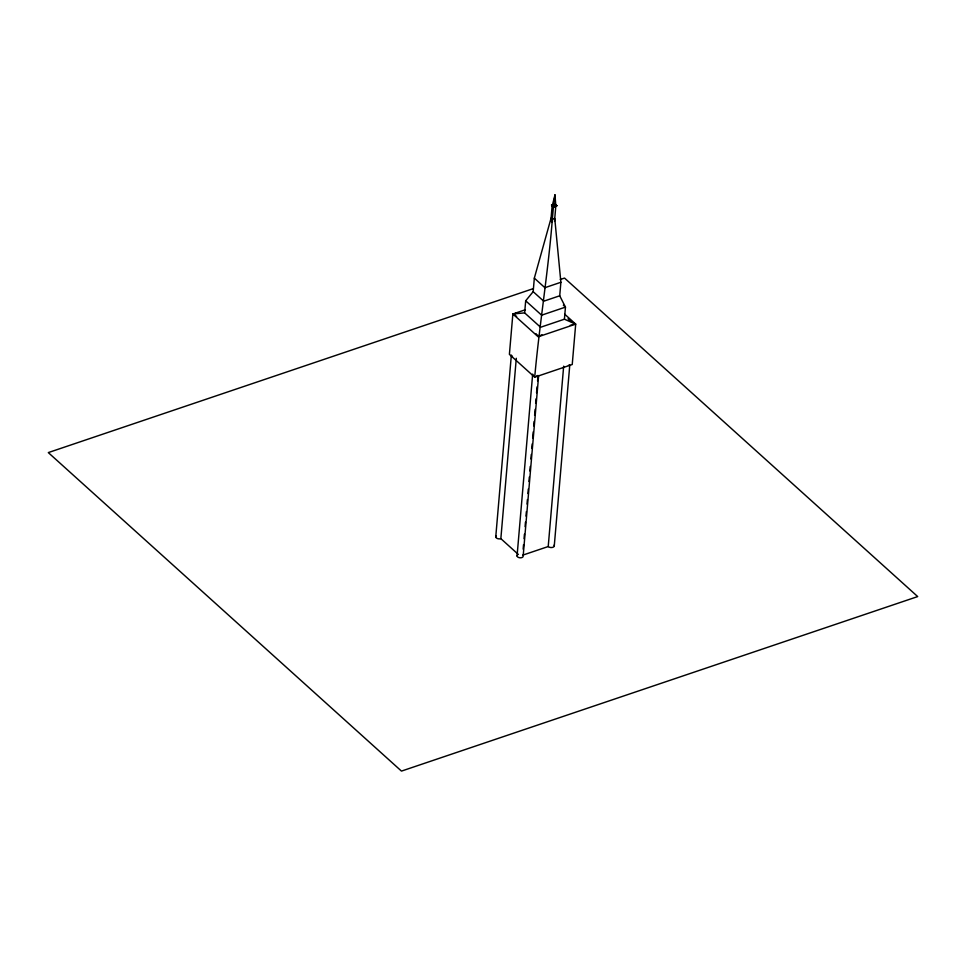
<?xml version="1.0" encoding="UTF-8"?>
<svg xmlns="http://www.w3.org/2000/svg" width="966" height="966" viewBox="0 0 966 966"><rect width="100%" height="100%" fill="white"/><g stroke="black" fill="none" stroke-linecap="round" stroke-linejoin="round"><path stroke-width="1.45" d="M554.858 198.984L554.991 194.903L552.407 205.178L553.542 206.193L555.788 205.432L554.991 194.903L553.542 206.193M495.751 536.951L511.352 355.077A3.272 1.884 4.9 0 0 511.521 355.56M518.392 554.484L500.847 538.654L516.303 358.277M525.371 309.748L512.861 313.986L538.171 336.808L575.7 324.117L564.422 319.203L540.586 327.257L524.647 312.887L525.685 300.8L533.172 291.66L534.331 278.148L551.079 218.135L552.347 219.27C548.145 272.219 539.439 324.455 534.705 377.199L572.234 364.508L575.7 324.117L564.687 314.192M517.064 555.993L532.664 374.108A3.067 1.763 4.9 0 0 532.821 374.579M550.825 221.081L552.19 205.154L553.458 206.301L552.093 222.228M523.149 549.171L523.536 544.667M524.055 538.654L524.441 534.138M525.081 526.627L525.468 522.111M525.987 516.098L526.373 511.594M527.013 504.071L527.4 499.567M527.919 493.554L528.305 489.05M528.945 481.527L529.332 477.023M529.851 471.01L530.237 466.493M530.877 458.983L531.264 454.467M531.783 448.453L532.169 443.949M532.689 437.936L533.196 431.923M533.715 425.909L534.101 421.405M534.621 415.392L535.128 409.379M535.647 403.365L536.033 398.849M536.553 392.836L537.072 386.835M537.579 380.821L537.965 376.305M538.617 375.702L523.161 556.078A3.067 1.763 4.9 0 1 519.551 557.744A3.067 1.763 4.9 0 1 517.353 555.112M553.313 207.352L556.742 205.589L553.313 207.352L551.465 205.021L553.409 206.917L555.8 206.108M554.496 221.419L555.861 205.492L553.458 206.301M564.422 319.203L565.46 307.116L559.725 295.789L560.884 282.277L554.75 218.461L552.347 219.27M522.63 555.184L548.217 546.539L563.673 366.15M554.291 545.645L569.759 365.269M533.147 288.677L48.3 452.595L401.47 771.097L917.7 596.577L564.53 278.075L560.244 279.512M560.884 282.277L544.896 287.687L534.331 278.148M559.725 295.789L543.737 301.199L533.172 291.66M524.647 312.887L512.861 313.986L509.396 354.377L534.705 377.199M554.846 203.886L556.742 205.589M554.798 204.502L556.682 206.205M563.335 305.196L565.46 307.116L541.624 315.182L525.685 300.8M568.02 318.744L571.208 321.606M554.11 545.15A3.345 1.92 4.9 0 1 552.48 547.408A3.345 1.92 4.9 0 1 548.217 546.539M500.847 538.654A3.272 1.884 4.9 0 1 496.886 538.303A3.272 1.884 4.9 0 1 496.065 536.021M569.566 364.725A3.345 1.92 4.9 0 1 568.443 365.426M538.026 375.436A3.067 1.763 4.9 0 1 536.722 375.871M512.475 356.418A3.272 1.884 4.9 0 1 511.908 356.019M573.031 324.335A3.345 1.92 4.9 0 1 570.278 325.264M541.926 334.683A3.067 1.763 4.9 0 1 539.402 335.528M537.845 335.274A3.067 1.763 4.9 0 1 536.118 333.717M516.653 316.341A3.272 1.884 4.9 0 1 514.806 314.675M515.59 313.358A3.272 1.884 4.9 0 1 516.979 312.887"/></g></svg>
